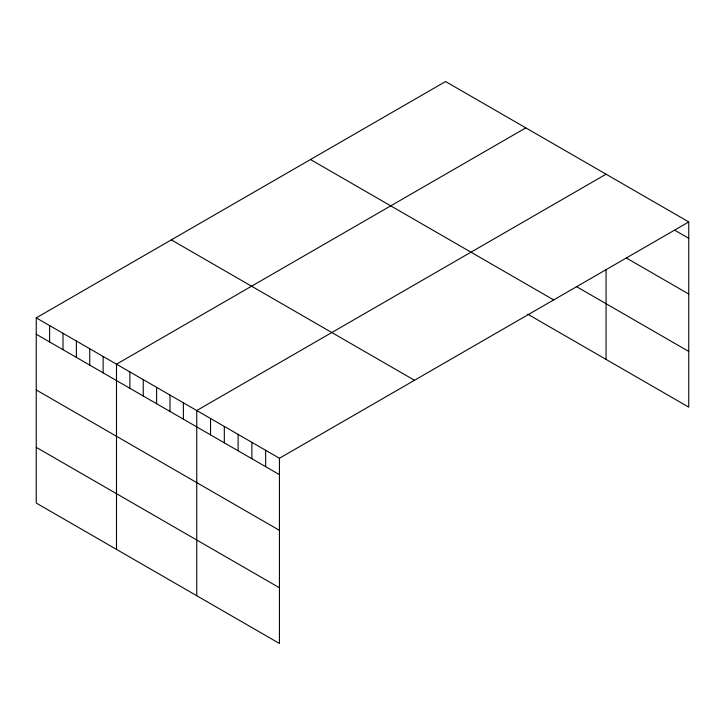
<?xml version="1.0" encoding="UTF-8"?>
<svg xmlns="http://www.w3.org/2000/svg" width="725" height="725" viewBox="0 0 725 725"><rect width="100%" height="100%" fill="white"/><g stroke="black" fill="none" stroke-linecap="round" stroke-linejoin="round"><path stroke-width="1.09" d="M36.25 317.858L279.433 458.254L279.433 643.465L36.25 503.059L36.25 317.858L445.567 81.535L688.75 221.941L688.75 407.142L527.728 314.179M525.815 127.872L116.498 364.186L116.498 549.396M606.064 174.199L196.747 410.522L196.747 595.723M279.433 458.254L688.75 221.941M674.966 230.36L688.75 238.317M626.282 257.964L688.75 294.033M576.447 286.602L688.75 351.435M310.49 159.527L553.673 299.923M171.327 239.875L414.51 380.272M36.25 334.234L279.433 474.639M36.25 389.95L279.433 530.347M36.25 447.352L279.433 587.748M606.064 269.473L606.064 359.41M265.649 450.298L265.649 466.683M251.874 442.341L251.874 458.726M238.09 434.393L238.09 450.769M224.315 426.436L224.315 442.812M210.531 418.479L210.531 434.855M183.38 402.801L183.38 419.177M170.003 395.08L170.003 411.456M156.627 387.358L156.627 403.734M143.251 379.628L143.251 396.013M129.875 371.907L129.875 388.292M103.122 356.464L103.122 372.849M89.746 348.743L89.746 365.128M76.379 341.022L76.379 357.407M63.002 333.301L63.002 349.686M49.626 325.579L49.626 341.955"/></g></svg>
